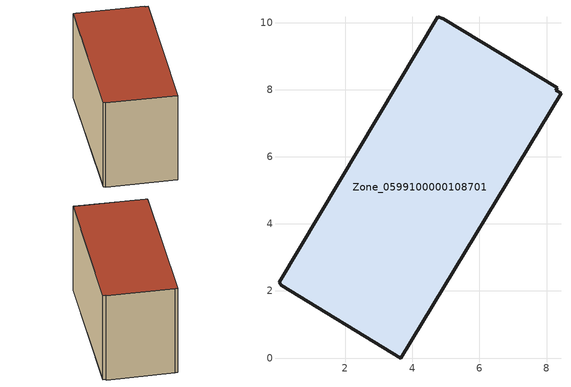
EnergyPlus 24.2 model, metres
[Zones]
Zone_0599100000108701
 floor ground (C_G): 8.32,8.05 8.28,7.99 8.43,7.89 3.66,0 0.1,2.16 0.03,2.26 4.75,10.17 4.92,10.11 z0
 wall outside (C_F): 0.03,2.26 0.1,2.16 3.66,0 8.43,7.89 8.28,7.99 8.32,8.05 4.92,10.11 4.75,10.17 0.03,2.26 z0:5.73
 roof outside (C_R): 8.28,7.99 8.32,8.05 4.92,10.11 4.75,10.17 0.03,2.26 0.1,2.16 3.66,0 8.43,7.89 z5.73
[BUILDING]
Pand.0599100000108701: North Axis=0; Terrain=City; Loads Convergence Tolerance Value=0.04; Temperature Convergence Tolerance Value=0.4; Solar Distribution=FullExterior; Maximum Number of Warmup Days=25; Minimum Number of Warmup Days=1
[Site:Location]
Rotterdam.The.Hague.AP_ZH_NLD Design_Conditions: Latitude=51.96; Longitude=4.45; Time Zone=1; Elevation=-4.5
[SITE:GROUNDTEMPERATURE:BUILDINGSURFACE]
18, 18, 18, 18, 18, 18, 18, 18, 18, 18, 18, 18
[MATERIAL] Thermal Absorptance=0.9; Solar Absorptance=0.7; Visible Absorptance=0.7
Name | Roughness | Thickness | Conductivity | Density | Specific Heat
G.TC.1946-1964 | MediumSmooth | 0.15 | 1 | 540 | 1210
F.TC.1946-1964 | Rough | 0.3 | 0.857143 | 1920 | 840
R.TC.1946-1964 | MediumRough | 0.2 | 0.235294 | 1500 | 1000
[CONSTRUCTION]
C_G: G.TC.1946-1964
C_F: F.TC.1946-1964
C_R: R.TC.1946-1964
[ZONE]
Zone_0599100000108701: Type=1; Multiplier=1; Ceiling Height=Autocalculate; Volume=Autocalculate; Floor Area=autocalculate; Part of Total Floor Area=Yes
[ZONEINFILTRATION:DESIGNFLOWRATE]
Infil_Zone_0599100000108701: Zone or ZoneList or Space or SpaceList=Zone_0599100000108701; Schedule=AlwaysOn; Design Flow Rate Calculation Method=Flow/Area; Flow Rate per Floor Area=0.003; Constant Term Coefficient=1; Temperature Term Coefficient=0; Velocity Term Coefficient=0; Velocity Squared Term Coefficient=0
[HVACTEMPLATE:ZONE:IDEALLOADSAIRSYSTEM]
Zone_0599100000108701: Maximum Heating Supply Air Temperature=50; Minimum Cooling Supply Air Temperature=13; Maximum Heating Supply Air Humidity Ratio=0.0156; Minimum Cooling Supply Air Humidity Ratio=0.0077; Heating Limit=NoLimit; Cooling Limit=NoLimit; Dehumidification Control Type=ConstantSensibleHeatRatio; Cooling Sensible Heat Ratio=0.7; Dehumidification Setpoint=60; Humidification Control Type=None; Humidification Setpoint=30; Outdoor Air Method=None; Outdoor Air Flow Rate per Person=0.00944; Outdoor Air Flow Rate per Zone Floor Area=0; Outdoor Air Flow Rate per Zone=0; Demand Controlled Ventilation Type=None; Outdoor Air Economizer Type=NoEconomizer; Heat Recovery Type=None; Sensible Heat Recovery Effectiveness=0.7; Latent Heat Recovery Effectiveness=0.65
[ZONECONTROL:THERMOSTAT]
ThermostatControl_Zone_0599100000108701: Zone or ZoneList=Zone_0599100000108701; Control Type Schedule=DualSetpointControlType; Control 1=Thermostat_Zone_0599100000108701; Temperature Difference Between Cutout And Setpoint=0
[THERMOSTATSETPOINT:DUALSETPOINT]
Thermostat_Zone_0599100000108701: Heating Setpoint Temperature Schedule=HeatingSetpoint_Zone_0599100000108701; Cooling Setpoint Temperature Schedule=CoolingSetpoint_Zone_0599100000108701
[SCHEDULE:COMPACT]
HeatingSetpoint_Zone_0599100000108701: Through: 12/31, For: AllDays, Until: 24:00, 21
CoolingSetpoint_Zone_0599100000108701: Through: 12/31, For: AllDays, Until: 24:00, 24
DualSetpointControlType: Through: 12/31, For: AllDays, Until: 24:00, 4
AlwaysOn: Through: 12/31, For: AllDays, Until: 24:00, 1
